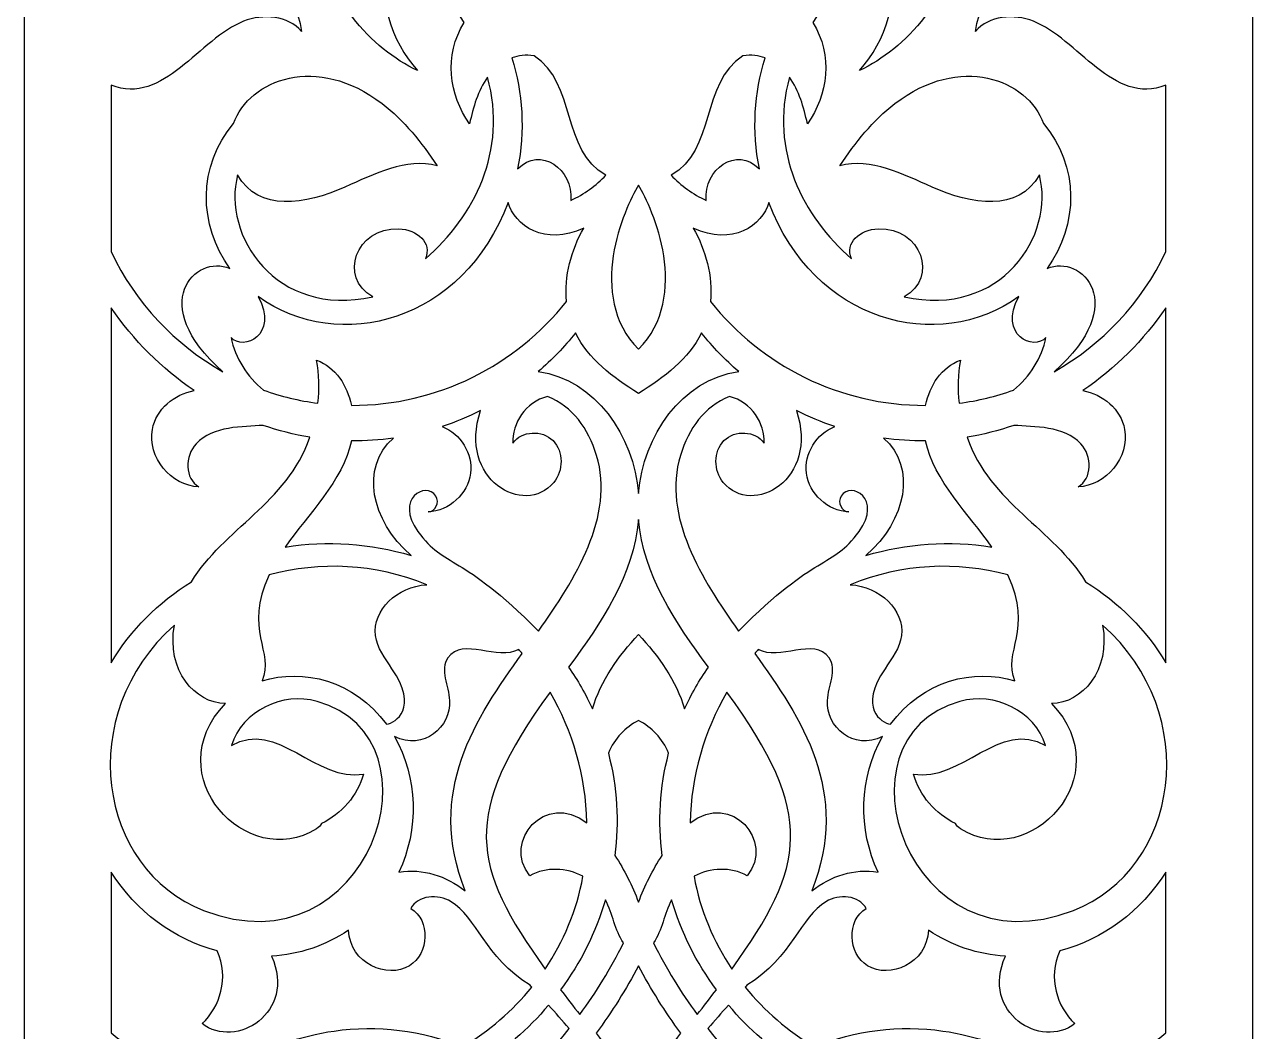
# Model space of a CAD drawing. Header units: millimetres. Extents: x -31 to 31, y -125 to 125.
# Drawn here: x -30.7 to 31, y 4.2 to 54.8 of the extents above; entities that cross this region are included whole.
import ezdxf

# ---------------------------------------------------------------- set-up
doc = ezdxf.new("R2010")
doc.units = ezdxf.units.MM
doc.header["$MEASUREMENT"] = 0
doc.layers.add('layer 1', color=7, linetype='Continuous')

msp = doc.modelspace()

# ---------------------------------------------------------------- linework, layer by layer
at = {"layer": 'layer 1', "color": 250}
for points, knots in [([(-30.6917, 125.1165), (-30.6917, 125.1165), (-30.6917, -124.8834), (-30.6917, -124.8834), (-30.6917, -124.8834), (-30.6917, -124.8834), (30.9626, -124.8834), (30.9626, -124.8834), (30.9626, -124.8834), (30.9626, -124.8834), (30.9626, 125.1165), (30.9626, 125.1165), (30.9626, 125.1165), (30.9626, 125.1165), (-30.6917, 125.1165), (-30.6917, 125.1165)], [0, 0, 0, 0, 0.2, 0.2, 0.2, 0.2, 0.4, 0.4, 0.4, 0.4, 0.6, 0.6, 0.6, 0.6, 1, 1, 1, 1]), ([(-26.3416, 51.731), (-23.7173, 50.6903), (-21.8999, 54.084), (-19.6952, 54.9455), (-19.6952, 54.9455), (-18.7132, 55.3289), (-17.4557, 55.2418), (-16.7801, 54.4325), (-16.7801, 54.4325), (-16.9915, 56.5753), (-19.6082, 58.6761), (-23.0799, 57.5102), (-23.0799, 57.5102), (-21.0603, 59.0024), (-18.5459, 59.7881), (-15.9538, 59.5312), (-15.9538, 59.5312), (-15.7008, 56.1947), (-13.271, 53.54), (-10.9545, 52.4767), (-10.9545, 52.4767), (-12.3126, 53.9775), (-12.9826, 56.0627), (-12.5316, 58.5509), (-12.5316, 58.5509), (-10.8783, 57.7155), (-9.5488, 56.413), (-8.6146, 54.8756), (-8.6146, 54.8756), (-9.6542, 53.2398), (-9.3719, 51.2462), (-8.3485, 49.8009), (-8.3485, 49.8009), (-8.1522, 50.6331), (-7.9383, 51.4509), (-7.4418, 52.1367), (-7.4418, 52.1367), (-6.4391, 48.4325), (-8.1023, 45.1375), (-10.5637, 43.0191), (-10.5637, 43.0191), (-10.2232, 43.8069), (-10.949, 44.4881), (-11.9113, 44.5209), (-11.9113, 44.5209), (-14.0556, 44.5936), (-14.9558, 42.0701), (-13.2002, 41.1095), (-13.2002, 41.1095), (-18.0881, 40.0184), (-20.7964, 44.2284), (-19.9914, 47.2271), (-19.9914, 47.2271), (-18.9332, 45.3527), (-16.5962, 45.7316), (-14.6086, 46.6175), (-14.6086, 46.6175), (-13.1283, 47.2771), (-11.5394, 48.0914), (-9.9687, 47.6917), (-9.9687, 47.6917), (-10.7547, 48.8477), (-11.6307, 49.9643), (-12.7398, 50.8155), (-12.7398, 50.8155), (-16.0049, 53.322), (-19.4017, 52.0354), (-20.1988, 49.8048), (-20.1988, 49.8048), (-21.9975, 47.6758), (-21.9714, 44.723), (-20.3796, 42.5337), (-20.3796, 42.5337), (-22.109, 43.2809), (-24.605, 40.7433), (-20.7334, 37.3461), (-20.7334, 37.3461), (-23.1269, 38.6909), (-25.1404, 40.7959), (-26.3416, 43.3814), (-26.3416, 43.3814), (-26.3416, 43.3814), (-26.3416, 51.731), (-26.3416, 51.731)], [0, 0, 0, 0, 0.0454545, 0.0454545, 0.0454545, 0.0454545, 0.0909091, 0.0909091, 0.0909091, 0.0909091, 0.1363636, 0.1363636, 0.1363636, 0.1363636, 0.1818182, 0.1818182, 0.1818182, 0.1818182, 0.2272727, 0.2272727, 0.2272727, 0.2272727, 0.2727273, 0.2727273, 0.2727273, 0.2727273, 0.3181818, 0.3181818, 0.3181818, 0.3181818, 0.3636364, 0.3636364, 0.3636364, 0.3636364, 0.4090909, 0.4090909, 0.4090909, 0.4090909, 0.4545455, 0.4545455, 0.4545455, 0.4545455, 0.5, 0.5, 0.5, 0.5, 0.5454545, 0.5454545, 0.5454545, 0.5454545, 0.5909091, 0.5909091, 0.5909091, 0.5909091, 0.6363636, 0.6363636, 0.6363636, 0.6363636, 0.6818182, 0.6818182, 0.6818182, 0.6818182, 0.7272727, 0.7272727, 0.7272727, 0.7272727, 0.7727273, 0.7727273, 0.7727273, 0.7727273, 0.8181818, 0.8181818, 0.8181818, 0.8181818, 0.8636364, 0.8636364, 0.8636364, 0.8636364, 0.9090909, 0.9090909, 0.9090909, 0.9090909, 1, 1, 1, 1]), ([(21.0041, 37.3461), (24.8758, 40.7433), (22.3799, 43.2809), (20.6506, 42.5337), (20.6506, 42.5337), (22.2423, 44.723), (22.2684, 47.6758), (20.4696, 49.8048), (20.4696, 49.8048), (19.6727, 52.0354), (16.2758, 53.322), (13.0105, 50.8155), (13.0105, 50.8155), (11.9017, 49.9643), (11.0257, 48.8477), (10.2394, 47.6917), (10.2394, 47.6917), (11.8103, 48.0914), (13.3992, 47.2771), (14.8795, 46.6175), (14.8795, 46.6175), (16.867, 45.7316), (19.2042, 45.3527), (20.2622, 47.2271), (20.2622, 47.2271), (21.0672, 44.2284), (18.3589, 40.0184), (13.4708, 41.1095), (13.4708, 41.1095), (15.2266, 42.0701), (14.3263, 44.5936), (12.1821, 44.5209), (12.1821, 44.5209), (11.2198, 44.4881), (10.4941, 43.8069), (10.8345, 43.0191), (10.8345, 43.0191), (8.3732, 45.1375), (6.7099, 48.4325), (7.7124, 52.1367), (7.7124, 52.1367), (8.2092, 51.4509), (8.4229, 50.6331), (8.6194, 49.8009), (8.6194, 49.8009), (9.6428, 51.2462), (9.9251, 53.2398), (8.8854, 54.8756), (8.8854, 54.8756), (9.8196, 56.413), (11.1492, 57.7155), (12.8023, 58.5509), (12.8023, 58.5509), (13.2535, 56.0627), (12.5832, 53.9775), (11.2254, 52.4767), (11.2254, 52.4767), (13.5417, 53.54), (15.9717, 56.1947), (16.2246, 59.5312), (16.2246, 59.5312), (18.8168, 59.7881), (21.3311, 59.0024), (23.3507, 57.5102), (23.3507, 57.5102), (19.879, 58.6761), (17.2621, 56.5753), (17.0508, 54.4325), (17.0508, 54.4325), (17.7267, 55.2418), (18.984, 55.3289), (19.9658, 54.9455), (19.9658, 54.9455), (22.1707, 54.084), (23.9878, 50.6903), (26.6125, 51.731), (26.6125, 51.731), (26.6125, 51.731), (26.6125, 43.3814), (26.6125, 43.3814), (26.6125, 43.3814), (25.4113, 40.7959), (23.3977, 38.6909), (21.0041, 37.3461)], [0, 0, 0, 0, 0.0454545, 0.0454545, 0.0454545, 0.0454545, 0.0909091, 0.0909091, 0.0909091, 0.0909091, 0.1363636, 0.1363636, 0.1363636, 0.1363636, 0.1818182, 0.1818182, 0.1818182, 0.1818182, 0.2272727, 0.2272727, 0.2272727, 0.2272727, 0.2727273, 0.2727273, 0.2727273, 0.2727273, 0.3181818, 0.3181818, 0.3181818, 0.3181818, 0.3636364, 0.3636364, 0.3636364, 0.3636364, 0.4090909, 0.4090909, 0.4090909, 0.4090909, 0.4545455, 0.4545455, 0.4545455, 0.4545455, 0.5, 0.5, 0.5, 0.5, 0.5454545, 0.5454545, 0.5454545, 0.5454545, 0.5909091, 0.5909091, 0.5909091, 0.5909091, 0.6363636, 0.6363636, 0.6363636, 0.6363636, 0.6818182, 0.6818182, 0.6818182, 0.6818182, 0.7272727, 0.7272727, 0.7272727, 0.7272727, 0.7727273, 0.7727273, 0.7727273, 0.7727273, 0.8181818, 0.8181818, 0.8181818, 0.8181818, 0.8636364, 0.8636364, 0.8636364, 0.8636364, 0.9090909, 0.9090909, 0.9090909, 0.9090909, 1, 1, 1, 1]), ([(-5.9347, 47.5266), (-5.5467, 49.4506), (-5.6829, 51.3468), (-6.2211, 53.1064), (-6.2211, 53.1064), (-5.8883, 53.2278), (-5.5378, 53.2733), (-5.1044, 53.2045), (-5.1044, 53.2045), (-2.9757, 51.853), (-3.7399, 48.4286), (-1.5018, 47.2211), (-1.5018, 47.2211), (-2.0027, 46.6919), (-2.5991, 46.2544), (-3.2614, 45.9493), (-3.2614, 45.9493), (-3.1345, 47.5075), (-4.7822, 48.7062), (-5.9347, 47.5266)], [0, 0, 0, 0, 0.1666667, 0.1666667, 0.1666667, 0.1666667, 0.3333333, 0.3333333, 0.3333333, 0.3333333, 0.5, 0.5, 0.5, 0.5, 0.6666667, 0.6666667, 0.6666667, 0.6666667, 1, 1, 1, 1]), ([(6.2054, 47.5266), (5.0529, 48.7062), (3.4053, 47.5075), (3.5322, 45.9493), (3.5322, 45.9493), (2.8699, 46.2544), (2.2735, 46.6919), (1.7726, 47.2211), (1.7726, 47.2211), (4.0107, 48.4286), (3.2465, 51.853), (5.3753, 53.2045), (5.3753, 53.2045), (5.8085, 53.2733), (6.1592, 53.2278), (6.4918, 53.1064), (6.4918, 53.1064), (5.9538, 51.3468), (5.8177, 49.4506), (6.2054, 47.5266)], [0, 0, 0, 0, 0.1666667, 0.1666667, 0.1666667, 0.1666667, 0.3333333, 0.3333333, 0.3333333, 0.3333333, 0.5, 0.5, 0.5, 0.5, 0.6666667, 0.6666667, 0.6666667, 0.6666667, 1, 1, 1, 1]), ([(0.1355, 38.4775), (-2.5207, 41.1529), (-0.5823, 45.5584), (0.1355, 46.706), (0.1355, 46.706), (0.8532, 45.5584), (2.7915, 41.1529), (0.1355, 38.4775)], [0, 0, 0, 0, 0.3333333, 0.3333333, 0.3333333, 0.3333333, 1, 1, 1, 1]), ([(-18.9619, 41.1251), (-14.9106, 38.1804), (-8.636, 39.8586), (-6.409, 45.8509), (-6.409, 45.8509), (-6.1056, 44.6987), (-4.5499, 43.6262), (-2.617, 44.5604), (-2.617, 44.5604), (-3.2381, 43.4322), (-3.6044, 42.1509), (-3.4784, 40.8756), (-3.4784, 40.8756), (-6.019, 37.6724), (-9.9585, 35.6411), (-14.2796, 35.6535), (-14.2796, 35.6535), (-14.491, 36.667), (-15.0686, 37.5641), (-16.0248, 37.9236), (-16.0248, 37.9236), (-15.8995, 37.2117), (-15.8816, 36.4829), (-15.9636, 35.7646), (-15.9636, 35.7646), (-16.907, 35.8842), (-17.8216, 36.1057), (-18.6961, 36.4179), (-18.6961, 36.4179), (-19.5133, 37.0896), (-20.1142, 38.0284), (-20.3221, 39.0669), (-20.3221, 39.0669), (-19.7335, 38.366), (-17.9036, 39.17), (-18.9619, 41.1251)], [0, 0, 0, 0, 0.1, 0.1, 0.1, 0.1, 0.2, 0.2, 0.2, 0.2, 0.3, 0.3, 0.3, 0.3, 0.4, 0.4, 0.4, 0.4, 0.5, 0.5, 0.5, 0.5, 0.6, 0.6, 0.6, 0.6, 0.7, 0.7, 0.7, 0.7, 0.8, 0.8, 0.8, 0.8, 1, 1, 1, 1]), ([(20.5931, 39.0669), (20.3849, 38.0284), (19.7841, 37.0896), (18.9668, 36.4179), (18.9668, 36.4179), (18.0926, 36.1057), (17.1778, 35.8842), (16.2345, 35.7646), (16.2345, 35.7646), (16.1523, 36.4829), (16.1703, 37.2117), (16.2955, 37.9236), (16.2955, 37.9236), (15.3395, 37.5641), (14.762, 36.667), (14.5503, 35.6535), (14.5503, 35.6535), (10.2292, 35.6411), (6.2897, 37.6724), (3.7492, 40.8756), (3.7492, 40.8756), (3.8752, 42.1509), (3.5089, 43.4322), (2.8878, 44.5604), (2.8878, 44.5604), (4.8207, 43.6262), (6.3765, 44.6987), (6.6799, 45.8509), (6.6799, 45.8509), (8.9066, 39.8586), (15.1815, 38.1804), (19.2328, 41.1251), (19.2328, 41.1251), (18.1744, 39.17), (20.0043, 38.366), (20.5931, 39.0669)], [0, 0, 0, 0, 0.1, 0.1, 0.1, 0.1, 0.2, 0.2, 0.2, 0.2, 0.3, 0.3, 0.3, 0.3, 0.4, 0.4, 0.4, 0.4, 0.5, 0.5, 0.5, 0.5, 0.6, 0.6, 0.6, 0.6, 0.7, 0.7, 0.7, 0.7, 0.8, 0.8, 0.8, 0.8, 1, 1, 1, 1]), ([(-26.3416, 40.5546), (-25.2283, 38.9269), (-23.8079, 37.5059), (-22.1721, 36.3964), (-22.1721, 36.3964), (-23.17, 36.231), (-24.0885, 35.458), (-24.2747, 34.4494), (-24.2747, 34.4494), (-24.5302, 33.0658), (-23.342, 31.5993), (-21.9355, 31.5623), (-21.9355, 31.5623), (-22.661, 31.9655), (-22.6407, 33.1103), (-22.0781, 33.721), (-22.0781, 33.721), (-21.2295, 34.6417), (-19.7288, 34.5683), (-18.7117, 34.6519), (-18.7117, 34.6519), (-17.9507, 34.3877), (-17.1652, 34.1842), (-16.3593, 34.0533), (-16.3593, 34.0533), (-17.5516, 30.6959), (-20.6861, 29.4788), (-22.3158, 26.7871), (-22.3158, 26.7871), (-23.9732, 25.7665), (-25.3683, 24.3706), (-26.3416, 22.7235), (-26.3416, 22.7235), (-26.3416, 22.7235), (-26.3416, 40.5546), (-26.3416, 40.5546)], [0, 0, 0, 0, 0.1, 0.1, 0.1, 0.1, 0.2, 0.2, 0.2, 0.2, 0.3, 0.3, 0.3, 0.3, 0.4, 0.4, 0.4, 0.4, 0.5, 0.5, 0.5, 0.5, 0.6, 0.6, 0.6, 0.6, 0.7, 0.7, 0.7, 0.7, 0.8, 0.8, 0.8, 0.8, 1, 1, 1, 1]), ([(16.6303, 34.0533), (17.4361, 34.1842), (18.2213, 34.3877), (18.9826, 34.6519), (18.9826, 34.6519), (19.9997, 34.5683), (21.5004, 34.6417), (22.3488, 33.721), (22.3488, 33.721), (22.9115, 33.1103), (22.932, 31.9655), (22.2063, 31.5623), (22.2063, 31.5623), (23.6128, 31.5993), (24.801, 33.0658), (24.5456, 34.4494), (24.5456, 34.4494), (24.3593, 35.458), (23.441, 36.231), (22.4427, 36.3964), (22.4427, 36.3964), (24.0789, 37.5059), (25.4991, 38.9269), (26.6125, 40.5546), (26.6125, 40.5546), (26.6125, 40.5546), (26.6125, 22.7235), (26.6125, 22.7235), (26.6125, 22.7235), (25.6392, 24.3706), (24.244, 25.7665), (22.5866, 26.7871), (22.5866, 26.7871), (20.9568, 29.4788), (17.8224, 30.6959), (16.6303, 34.0533)], [0, 0, 0, 0, 0.1, 0.1, 0.1, 0.1, 0.2, 0.2, 0.2, 0.2, 0.3, 0.3, 0.3, 0.3, 0.4, 0.4, 0.4, 0.4, 0.5, 0.5, 0.5, 0.5, 0.6, 0.6, 0.6, 0.6, 0.7, 0.7, 0.7, 0.7, 0.8, 0.8, 0.8, 0.8, 1, 1, 1, 1]), ([(0.1355, 36.2567), (1.4341, 37.048), (2.651, 37.9892), (3.2975, 39.2924), (3.2975, 39.2924), (3.8613, 38.5893), (4.4869, 37.9398), (5.1661, 37.3517), (5.1661, 37.3517), (2.2863, 36.9609), (0.379, 34.1178), (0.1355, 31.2318), (0.1355, 31.2318), (-0.1081, 34.1178), (-2.0155, 36.9609), (-4.8953, 37.3517), (-4.8953, 37.3517), (-4.2161, 37.9398), (-3.5904, 38.5893), (-3.0267, 39.2924), (-3.0267, 39.2924), (-2.3801, 37.9892), (-1.1633, 37.048), (0.1355, 36.2567)], [0, 0, 0, 0, 0.1428571, 0.1428571, 0.1428571, 0.1428571, 0.2857143, 0.2857143, 0.2857143, 0.2857143, 0.4285714, 0.4285714, 0.4285714, 0.4285714, 0.5714286, 0.5714286, 0.5714286, 0.5714286, 0.7142857, 0.7142857, 0.7142857, 0.7142857, 1, 1, 1, 1]), ([(-8.2968, 32.2481), (-8.1759, 33.2257), (-8.8041, 34.2381), (-9.7193, 34.5891), (-9.7193, 34.5891), (-9.0548, 34.8114), (-8.4119, 35.082), (-7.7936, 35.397), (-7.7936, 35.397), (-8.9509, 31.9303), (-5.5937, 30.0231), (-4.1218, 31.7849), (-4.1218, 31.7849), (-3.6296, 32.3744), (-3.6165, 33.3385), (-4.1556, 33.8853), (-4.1556, 33.8853), (-4.6947, 34.4322), (-5.7347, 34.3905), (-6.1679, 33.7566), (-6.1679, 33.7566), (-6.2145, 34.7475), (-5.5558, 35.8232), (-4.4263, 36.0969), (-4.4263, 36.0969), (-3.1782, 35.591), (-2.382, 34.5172), (-1.9674, 33.135), (-1.9674, 33.135), (-1.0549, 30.0933), (-3.0449, 26.9053), (-4.8888, 24.3194), (-4.8888, 24.3194), (-8.8318, 28.3041), (-9.5592, 27.4274), (-10.9369, 29.3183), (-10.9369, 29.3183), (-12.1317, 30.958), (-10.5339, 31.8632), (-10.0368, 31.0981), (-10.0368, 31.0981), (-9.8423, 30.7989), (-10.0609, 30.3085), (-10.4177, 30.3099), (-10.4177, 30.3099), (-9.3758, 30.3442), (-8.4246, 31.2134), (-8.2968, 32.2481)], [0, 0, 0, 0, 0.0769231, 0.0769231, 0.0769231, 0.0769231, 0.1538462, 0.1538462, 0.1538462, 0.1538462, 0.2307692, 0.2307692, 0.2307692, 0.2307692, 0.3076923, 0.3076923, 0.3076923, 0.3076923, 0.3846154, 0.3846154, 0.3846154, 0.3846154, 0.4615385, 0.4615385, 0.4615385, 0.4615385, 0.5384615, 0.5384615, 0.5384615, 0.5384615, 0.6153846, 0.6153846, 0.6153846, 0.6153846, 0.6923077, 0.6923077, 0.6923077, 0.6923077, 0.7692308, 0.7692308, 0.7692308, 0.7692308, 0.8461538, 0.8461538, 0.8461538, 0.8461538, 1, 1, 1, 1]), ([(5.1597, 24.3194), (3.3157, 26.9053), (1.3257, 30.0933), (2.2382, 33.135), (2.2382, 33.135), (2.6529, 34.5172), (3.449, 35.591), (4.6973, 36.0969), (4.6973, 36.0969), (5.8268, 35.8232), (6.4851, 34.7475), (6.4389, 33.7566), (6.4389, 33.7566), (6.0054, 34.3905), (4.9657, 34.4322), (4.4264, 33.8853), (4.4264, 33.8853), (3.8873, 33.3385), (3.9004, 32.3744), (4.3927, 31.7849), (4.3927, 31.7849), (5.8646, 30.0231), (9.2216, 31.9303), (8.0645, 35.397), (8.0645, 35.397), (8.6826, 35.082), (9.3257, 34.8114), (9.99, 34.5891), (9.99, 34.5891), (9.0749, 34.2381), (8.4466, 33.2257), (8.5676, 32.2481), (8.5676, 32.2481), (8.6953, 31.2134), (9.6467, 30.3442), (10.6885, 30.3099), (10.6885, 30.3099), (10.3318, 30.3085), (10.1131, 30.7989), (10.3075, 31.0981), (10.3075, 31.0981), (10.8045, 31.8632), (12.4026, 30.958), (11.2078, 29.3183), (11.2078, 29.3183), (9.8302, 27.4274), (9.1027, 28.3041), (5.1597, 24.3194)], [0, 0, 0, 0, 0.0769231, 0.0769231, 0.0769231, 0.0769231, 0.1538462, 0.1538462, 0.1538462, 0.1538462, 0.2307692, 0.2307692, 0.2307692, 0.2307692, 0.3076923, 0.3076923, 0.3076923, 0.3076923, 0.3846154, 0.3846154, 0.3846154, 0.3846154, 0.4615385, 0.4615385, 0.4615385, 0.4615385, 0.5384615, 0.5384615, 0.5384615, 0.5384615, 0.6153846, 0.6153846, 0.6153846, 0.6153846, 0.6923077, 0.6923077, 0.6923077, 0.6923077, 0.7692308, 0.7692308, 0.7692308, 0.7692308, 0.8461538, 0.8461538, 0.8461538, 0.8461538, 1, 1, 1, 1]), ([(-14.2756, 33.8769), (-13.5621, 33.8688), (-12.8608, 33.915), (-12.1747, 34.0116), (-12.1747, 34.0116), (-13.8352, 32.5155), (-13.3129, 29.8916), (-11.2868, 28.1188), (-11.2868, 28.1188), (-13.3246, 28.7175), (-15.4875, 28.8833), (-17.6039, 28.5358), (-17.6039, 28.5358), (-16.4802, 30.1727), (-14.6915, 31.8597), (-14.2756, 33.8769)], [0, 0, 0, 0, 0.2, 0.2, 0.2, 0.2, 0.4, 0.4, 0.4, 0.4, 0.6, 0.6, 0.6, 0.6, 1, 1, 1, 1]), ([(12.4457, 34.0116), (13.1318, 33.915), (13.8328, 33.8688), (14.5465, 33.8769), (14.5465, 33.8769), (14.9624, 31.8597), (16.751, 30.1727), (17.8746, 28.5358), (17.8746, 28.5358), (15.7582, 28.8833), (13.5954, 28.7175), (11.5577, 28.1188), (11.5577, 28.1188), (13.5837, 29.8916), (14.1062, 32.5155), (12.4457, 34.0116)], [0, 0, 0, 0, 0.2, 0.2, 0.2, 0.2, 0.4, 0.4, 0.4, 0.4, 0.6, 0.6, 0.6, 0.6, 1, 1, 1, 1]), ([(0.1355, 24.1519), (-0.8606, 23.0586), (-1.7749, 21.833), (-2.1709, 20.4085), (-2.1709, 20.4085), (-2.513, 21.1501), (-2.9174, 21.8521), (-3.3788, 22.5097), (-3.3788, 22.5097), (-1.7256, 24.7431), (-0.0947, 27.1639), (0.1355, 29.9166), (0.1355, 29.9166), (0.3655, 27.1639), (1.9965, 24.7431), (3.6496, 22.5097), (3.6496, 22.5097), (3.1882, 21.8521), (2.7838, 21.1501), (2.4418, 20.4085), (2.4418, 20.4085), (2.0457, 21.833), (1.1314, 23.0586), (0.1355, 24.1519)], [0, 0, 0, 0, 0.1428571, 0.1428571, 0.1428571, 0.1428571, 0.2857143, 0.2857143, 0.2857143, 0.2857143, 0.4285714, 0.4285714, 0.4285714, 0.4285714, 0.5714286, 0.5714286, 0.5714286, 0.5714286, 0.7142857, 0.7142857, 0.7142857, 0.7142857, 1, 1, 1, 1]), ([(-18.4151, 27.1357), (-15.847, 27.826), (-13.1319, 27.722), (-10.4975, 26.6481), (-10.4975, 26.6481), (-11.9674, 26.5483), (-13.2388, 25.3721), (-13.0663, 24.0944), (-13.0663, 24.0944), (-12.9826, 23.4749), (-12.5929, 22.9478), (-12.2421, 22.4303), (-12.2421, 22.4303), (-10.9022, 20.454), (-12.0427, 19.7121), (-12.5214, 19.643), (-12.5214, 19.643), (-14.1359, 21.8383), (-16.7177, 22.4726), (-18.7625, 21.8133), (-18.7625, 21.8133), (-18.1421, 23.2953), (-19.7051, 24.3491), (-18.4151, 27.1357)], [0, 0, 0, 0, 0.1428571, 0.1428571, 0.1428571, 0.1428571, 0.2857143, 0.2857143, 0.2857143, 0.2857143, 0.4285714, 0.4285714, 0.4285714, 0.4285714, 0.5714286, 0.5714286, 0.5714286, 0.5714286, 0.7142857, 0.7142857, 0.7142857, 0.7142857, 1, 1, 1, 1]), ([(19.0334, 21.8133), (16.9884, 22.4726), (14.4068, 21.8383), (12.7921, 19.643), (12.7921, 19.643), (12.3137, 19.7121), (11.1732, 20.454), (12.513, 22.4303), (12.513, 22.4303), (12.8637, 22.9478), (13.2535, 23.4749), (13.3371, 24.0944), (13.3371, 24.0944), (13.5096, 25.3721), (12.2382, 26.5483), (10.7682, 26.6481), (10.7682, 26.6481), (13.4028, 27.722), (16.1177, 27.826), (18.686, 27.1357), (18.686, 27.1357), (19.9757, 24.3491), (18.4129, 23.2953), (19.0334, 21.8133)], [0, 0, 0, 0, 0.1428571, 0.1428571, 0.1428571, 0.1428571, 0.2857143, 0.2857143, 0.2857143, 0.2857143, 0.4285714, 0.4285714, 0.4285714, 0.4285714, 0.5714286, 0.5714286, 0.5714286, 0.5714286, 0.7142857, 0.7142857, 0.7142857, 0.7142857, 1, 1, 1, 1]), ([(-23.1679, 24.62), (-23.5726, 22.3446), (-22.1468, 20.6992), (-20.6048, 20.677), (-20.6048, 20.677), (-24.0763, 17.0762), (-19.5155, 12.1987), (-16.0317, 14.3901), (-16.0317, 14.3901), (-15.9162, 14.4628), (-15.8365, 14.5521), (-15.7814, 14.6484), (-15.7814, 14.6484), (-14.7752, 15.137), (-13.9781, 16.0588), (-13.6741, 17.1379), (-13.6741, 17.1379), (-16.0272, 16.698), (-18.0508, 19.9316), (-20.305, 18.5684), (-20.305, 18.5684), (-19.7744, 20.3147), (-17.7232, 21.2753), (-16.0067, 20.7906), (-16.0067, 20.7906), (-9.3895, 18.9223), (-13.4466, 7.0704), (-21.7012, 10.2887), (-21.7012, 10.2887), (-27.0303, 12.3663), (-28.2152, 20.1376), (-23.1679, 24.62)], [0, 0, 0, 0, 0.1111111, 0.1111111, 0.1111111, 0.1111111, 0.2222222, 0.2222222, 0.2222222, 0.2222222, 0.3333333, 0.3333333, 0.3333333, 0.3333333, 0.4444444, 0.4444444, 0.4444444, 0.4444444, 0.5555556, 0.5555556, 0.5555556, 0.5555556, 0.6666667, 0.6666667, 0.6666667, 0.6666667, 0.7777778, 0.7777778, 0.7777778, 0.7777778, 1, 1, 1, 1]), ([(21.9721, 10.2887), (13.7174, 7.0704), (9.6605, 18.9223), (16.2775, 20.7906), (16.2775, 20.7906), (17.9942, 21.2753), (20.0452, 20.3147), (20.5758, 18.5684), (20.5758, 18.5684), (18.3215, 19.9316), (16.298, 16.698), (13.945, 17.1379), (13.945, 17.1379), (14.2491, 16.0588), (15.046, 15.137), (16.0525, 14.6484), (16.0525, 14.6484), (16.1075, 14.5521), (16.1872, 14.4628), (16.3026, 14.3901), (16.3026, 14.3901), (19.7863, 12.1987), (24.347, 17.0762), (20.8756, 20.677), (20.8756, 20.677), (22.4176, 20.6992), (23.8432, 22.3446), (23.4386, 24.62), (23.4386, 24.62), (28.4861, 20.1376), (27.3011, 12.3663), (21.9721, 10.2887)], [0, 0, 0, 0, 0.1111111, 0.1111111, 0.1111111, 0.1111111, 0.2222222, 0.2222222, 0.2222222, 0.2222222, 0.3333333, 0.3333333, 0.3333333, 0.3333333, 0.4444444, 0.4444444, 0.4444444, 0.4444444, 0.5555556, 0.5555556, 0.5555556, 0.5555556, 0.6666667, 0.6666667, 0.6666667, 0.6666667, 0.7777778, 0.7777778, 0.7777778, 0.7777778, 1, 1, 1, 1]), ([(-8.5624, 11.2811), (-9.5415, 12.0212), (-10.677, 12.4089), (-11.8986, 12.2103), (-11.8986, 12.2103), (-10.8778, 14.3559), (-10.9382, 16.9728), (-12.1194, 19.0242), (-12.1194, 19.0242), (-10.6555, 18.294), (-9.2658, 19.5174), (-9.3519, 20.8347), (-9.3519, 20.8347), (-9.3997, 21.5674), (-9.8477, 22.371), (-9.4309, 22.9753), (-9.4309, 22.9753), (-8.6933, 24.0443), (-6.9223, 22.7891), (-5.8792, 23.3973), (-5.8792, 23.3973), (-5.8186, 23.3299), (-5.7585, 23.2622), (-5.6993, 23.1937), (-5.6993, 23.1937), (-8.0403, 19.9517), (-10.5449, 16.2609), (-8.5624, 11.2811)], [0, 0, 0, 0, 0.125, 0.125, 0.125, 0.125, 0.25, 0.25, 0.25, 0.25, 0.375, 0.375, 0.375, 0.375, 0.5, 0.5, 0.5, 0.5, 0.625, 0.625, 0.625, 0.625, 0.75, 0.75, 0.75, 0.75, 1, 1, 1, 1]), ([(12.1694, 12.2103), (10.9478, 12.4089), (9.8125, 12.0212), (8.8332, 11.2811), (8.8332, 11.2811), (10.8158, 16.2609), (8.3111, 19.9517), (5.9701, 23.1937), (5.9701, 23.1937), (6.0293, 23.2622), (6.0893, 23.3299), (6.15, 23.3973), (6.15, 23.3973), (7.1932, 22.7891), (8.9641, 24.0443), (9.7018, 22.9753), (9.7018, 22.9753), (10.1187, 22.371), (9.6704, 21.5674), (9.6227, 20.8347), (9.6227, 20.8347), (9.5367, 19.5174), (10.9263, 18.294), (12.3903, 19.0242), (12.3903, 19.0242), (11.2088, 16.9728), (11.1485, 14.3559), (12.1694, 12.2103)], [0, 0, 0, 0, 0.125, 0.125, 0.125, 0.125, 0.25, 0.25, 0.25, 0.25, 0.375, 0.375, 0.375, 0.375, 0.5, 0.5, 0.5, 0.5, 0.625, 0.625, 0.625, 0.625, 0.75, 0.75, 0.75, 0.75, 1, 1, 1, 1]), ([(-4.3081, 21.2506), (-3.1656, 19.3012), (-2.5116, 17.0455), (-2.453, 14.6935), (-2.453, 14.6935), (-4.5602, 16.2958), (-6.708, 13.7393), (-5.3187, 12.0339), (-5.3187, 12.0339), (-4.5059, 12.4876), (-3.4691, 12.4396), (-2.6542, 12.0018), (-2.6542, 12.0018), (-2.9662, 10.2852), (-3.626, 8.7178), (-4.5501, 7.3438), (-4.5501, 7.3438), (-8.275, 12.5204), (-8.7862, 15.1006), (-4.3081, 21.2506)], [0, 0, 0, 0, 0.1666667, 0.1666667, 0.1666667, 0.1666667, 0.3333333, 0.3333333, 0.3333333, 0.3333333, 0.5, 0.5, 0.5, 0.5, 0.6666667, 0.6666667, 0.6666667, 0.6666667, 1, 1, 1, 1]), ([(4.8211, 7.3438), (3.897, 8.7178), (3.237, 10.2852), (2.925, 12.0018), (2.925, 12.0018), (3.7399, 12.4396), (4.7766, 12.4876), (5.5894, 12.0339), (5.5894, 12.0339), (6.979, 13.7393), (4.831, 16.2958), (2.7238, 14.6935), (2.7238, 14.6935), (2.7824, 17.0455), (3.4364, 19.3012), (4.579, 21.2506), (4.579, 21.2506), (9.0569, 15.1006), (8.5457, 12.5204), (4.8211, 7.3438)], [0, 0, 0, 0, 0.1666667, 0.1666667, 0.1666667, 0.1666667, 0.3333333, 0.3333333, 0.3333333, 0.3333333, 0.5, 0.5, 0.5, 0.5, 0.6666667, 0.6666667, 0.6666667, 0.6666667, 1, 1, 1, 1]), ([(1.3227, 13.0514), (0.8438, 12.3162), (0.444, 11.5298), (0.1355, 10.7082), (0.1355, 10.7082), (-0.1732, 11.5298), (-0.573, 12.3162), (-1.0518, 13.0514), (-1.0518, 13.0514), (-0.8369, 14.7302), (-0.928, 16.4645), (-1.3764, 18.1822), (-1.3764, 18.1822), (-1.0706, 18.9353), (-0.5341, 19.4828), (0.1355, 19.8261), (0.1355, 19.8261), (0.8049, 19.4828), (1.3414, 18.9353), (1.6472, 18.1822), (1.6472, 18.1822), (1.1988, 16.4645), (1.1077, 14.7302), (1.3227, 13.0514)], [0, 0, 0, 0, 0.1428571, 0.1428571, 0.1428571, 0.1428571, 0.2857143, 0.2857143, 0.2857143, 0.2857143, 0.4285714, 0.4285714, 0.4285714, 0.4285714, 0.5714286, 0.5714286, 0.5714286, 0.5714286, 0.7142857, 0.7142857, 0.7142857, 0.7142857, 1, 1, 1, 1]), ([(-18.2896, 7.9862), (-16.9131, 8.0765), (-15.5813, 8.5153), (-14.4303, 9.2939), (-14.4303, 9.2939), (-14.334, 7.6073), (-12.481, 6.8351), (-11.3673, 7.5089), (-11.3673, 7.5089), (-10.3785, 8.1068), (-10.3005, 9.8079), (-11.3017, 10.3851), (-11.3017, 10.3851), (-10.9378, 11.0582), (-9.9351, 11.1188), (-9.2762, 10.729), (-9.2762, 10.729), (-7.997, 9.9727), (-7.5751, 7.9407), (-5.3112, 6.5278), (-5.3112, 6.5278), (-5.2821, 6.4964), (-5.2532, 6.4646), (-5.224, 6.4332), (-5.224, 6.4332), (-6.1896, 5.2437), (-7.3663, 4.2316), (-8.6906, 3.4336), (-8.6906, 3.4336), (-10.7237, 4.2633), (-12.9792, 4.5469), (-15.1532, 4.2333), (-15.1532, 4.2333), (-18.3808, 3.7677), (-23.1709, 1.3067), (-26.3416, 4.1419), (-26.3416, 4.1419), (-26.3416, 4.1419), (-26.3416, 12.2149), (-26.3416, 12.2149), (-26.3416, 12.2149), (-25.0983, 10.2439), (-23.1948, 8.8357), (-21.0122, 8.2543), (-21.0122, 8.2543), (-20.4182, 6.9116), (-20.8643, 5.4455), (-21.779, 4.6037), (-21.779, 4.6037), (-20.0978, 3.2889), (-17.0232, 5.1417), (-18.2896, 7.9862)], [0, 0, 0, 0, 0.0714286, 0.0714286, 0.0714286, 0.0714286, 0.1428571, 0.1428571, 0.1428571, 0.1428571, 0.2142857, 0.2142857, 0.2142857, 0.2142857, 0.2857143, 0.2857143, 0.2857143, 0.2857143, 0.3571429, 0.3571429, 0.3571429, 0.3571429, 0.4285714, 0.4285714, 0.4285714, 0.4285714, 0.5, 0.5, 0.5, 0.5, 0.5714286, 0.5714286, 0.5714286, 0.5714286, 0.6428571, 0.6428571, 0.6428571, 0.6428571, 0.7142857, 0.7142857, 0.7142857, 0.7142857, 0.7857143, 0.7857143, 0.7857143, 0.7857143, 0.8571429, 0.8571429, 0.8571429, 0.8571429, 1, 1, 1, 1]), ([(22.0497, 4.6037), (21.1353, 5.4455), (20.689, 6.9116), (21.2831, 8.2543), (21.2831, 8.2543), (23.4657, 8.8357), (25.3693, 10.2439), (26.6125, 12.2149), (26.6125, 12.2149), (26.6125, 12.2149), (26.6125, 4.1419), (26.6125, 4.1419), (26.6125, 4.1419), (23.4417, 1.3067), (18.6517, 3.7677), (15.4242, 4.2333), (15.4242, 4.2333), (13.25, 4.5469), (10.9947, 4.2633), (8.9613, 3.4336), (8.9613, 3.4336), (7.637, 4.2316), (6.4604, 5.2437), (5.4949, 6.4332), (5.4949, 6.4332), (5.5242, 6.4646), (5.5531, 6.4964), (5.582, 6.5278), (5.582, 6.5278), (7.8458, 7.9407), (8.2677, 9.9727), (9.5469, 10.729), (9.5469, 10.729), (10.2059, 11.1188), (11.2085, 11.0582), (11.5725, 10.3851), (11.5725, 10.3851), (10.5714, 9.8079), (10.6493, 8.1068), (11.6382, 7.5089), (11.6382, 7.5089), (12.7519, 6.8351), (14.605, 7.6073), (14.701, 9.2939), (14.701, 9.2939), (15.8521, 8.5153), (17.1838, 8.0765), (18.5604, 7.9862), (18.5604, 7.9862), (17.2939, 5.1417), (20.3687, 3.2889), (22.0497, 4.6037)], [0, 0, 0, 0, 0.0714286, 0.0714286, 0.0714286, 0.0714286, 0.1428571, 0.1428571, 0.1428571, 0.1428571, 0.2142857, 0.2142857, 0.2142857, 0.2142857, 0.2857143, 0.2857143, 0.2857143, 0.2857143, 0.3571429, 0.3571429, 0.3571429, 0.3571429, 0.4285714, 0.4285714, 0.4285714, 0.4285714, 0.5, 0.5, 0.5, 0.5, 0.5714286, 0.5714286, 0.5714286, 0.5714286, 0.6428571, 0.6428571, 0.6428571, 0.6428571, 0.7142857, 0.7142857, 0.7142857, 0.7142857, 0.7857143, 0.7857143, 0.7857143, 0.7857143, 0.8571429, 0.8571429, 0.8571429, 0.8571429, 1, 1, 1, 1]), ([(-0.6201, 8.6568), (-1.2707, 7.3441), (-1.9812, 6.1934), (-2.8072, 5.0595), (-2.8072, 5.0595), (-3.1287, 5.4536), (-3.5031, 5.9408), (-3.7758, 6.2992), (-3.7758, 6.2992), (-2.7747, 7.6613), (-2.0043, 9.193), (-1.5205, 10.819), (-1.5205, 10.819), (-1.1666, 10.1064), (-1.0445, 9.302), (-0.6201, 8.6568)], [0, 0, 0, 0, 0.2, 0.2, 0.2, 0.2, 0.4, 0.4, 0.4, 0.4, 0.6, 0.6, 0.6, 0.6, 1, 1, 1, 1]), ([(0.8909, 8.6568), (1.3153, 9.302), (1.4374, 10.1064), (1.7913, 10.819), (1.7913, 10.819), (2.2752, 9.193), (3.0455, 7.6613), (4.0466, 6.2992), (4.0466, 6.2992), (3.7739, 5.9408), (3.3995, 5.4536), (3.078, 5.0595), (3.078, 5.0595), (2.2522, 6.1934), (1.5415, 7.3441), (0.8909, 8.6568)], [0, 0, 0, 0, 0.2, 0.2, 0.2, 0.2, 0.4, 0.4, 0.4, 0.4, 0.6, 0.6, 0.6, 0.6, 1, 1, 1, 1]), ([(-1.9965, 4.1208), (-1.1824, 5.2204), (-0.489, 6.3214), (0.1355, 7.505), (0.1355, 7.505), (0.7599, 6.3214), (1.4531, 5.2204), (2.2673, 4.1208), (2.2673, 4.1208), (1.4607, 3.1073), (0.7798, 2.1981), (0.1355, 1.4192), (0.1355, 1.4192), (-0.509, 2.1981), (-1.19, 3.1073), (-1.9965, 4.1208)], [0, 0, 0, 0, 0.2, 0.2, 0.2, 0.2, 0.4, 0.4, 0.4, 0.4, 0.6, 0.6, 0.6, 0.6, 1, 1, 1, 1]), ([(-4.384, 5.5298), (-4.0281, 5.1442), (-3.6791, 4.754), (-3.3468, 4.3526), (-3.3468, 4.3526), (-4.6199, 2.7315), (-5.2137, 2.2204), (-6.4771, 1.1373), (-6.4771, 1.1373), (-7.2327, 1.8461), (-7.5577, 2.1611), (-7.9504, 2.4624), (-7.9504, 2.4624), (-6.5984, 3.2805), (-5.3975, 4.3261), (-4.384, 5.5298)], [0, 0, 0, 0, 0.2, 0.2, 0.2, 0.2, 0.4, 0.4, 0.4, 0.4, 0.6, 0.6, 0.6, 0.6, 1, 1, 1, 1]), ([(6.748, 1.1373), (5.4843, 2.2204), (4.8909, 2.7315), (3.6178, 4.3526), (3.6178, 4.3526), (3.9499, 4.754), (4.2989, 5.1442), (4.6549, 5.5298), (4.6549, 5.5298), (5.6681, 4.3261), (6.8693, 3.2805), (8.2212, 2.4624), (8.2212, 2.4624), (7.8285, 2.1611), (7.5036, 1.8461), (6.748, 1.1373)], [0, 0, 0, 0, 0.2, 0.2, 0.2, 0.2, 0.4, 0.4, 0.4, 0.4, 0.6, 0.6, 0.6, 0.6, 1, 1, 1, 1])]:
    msp.add_open_spline(points, degree=3, knots=knots, dxfattribs=at)

doc.saveas('drawing.dxf')
